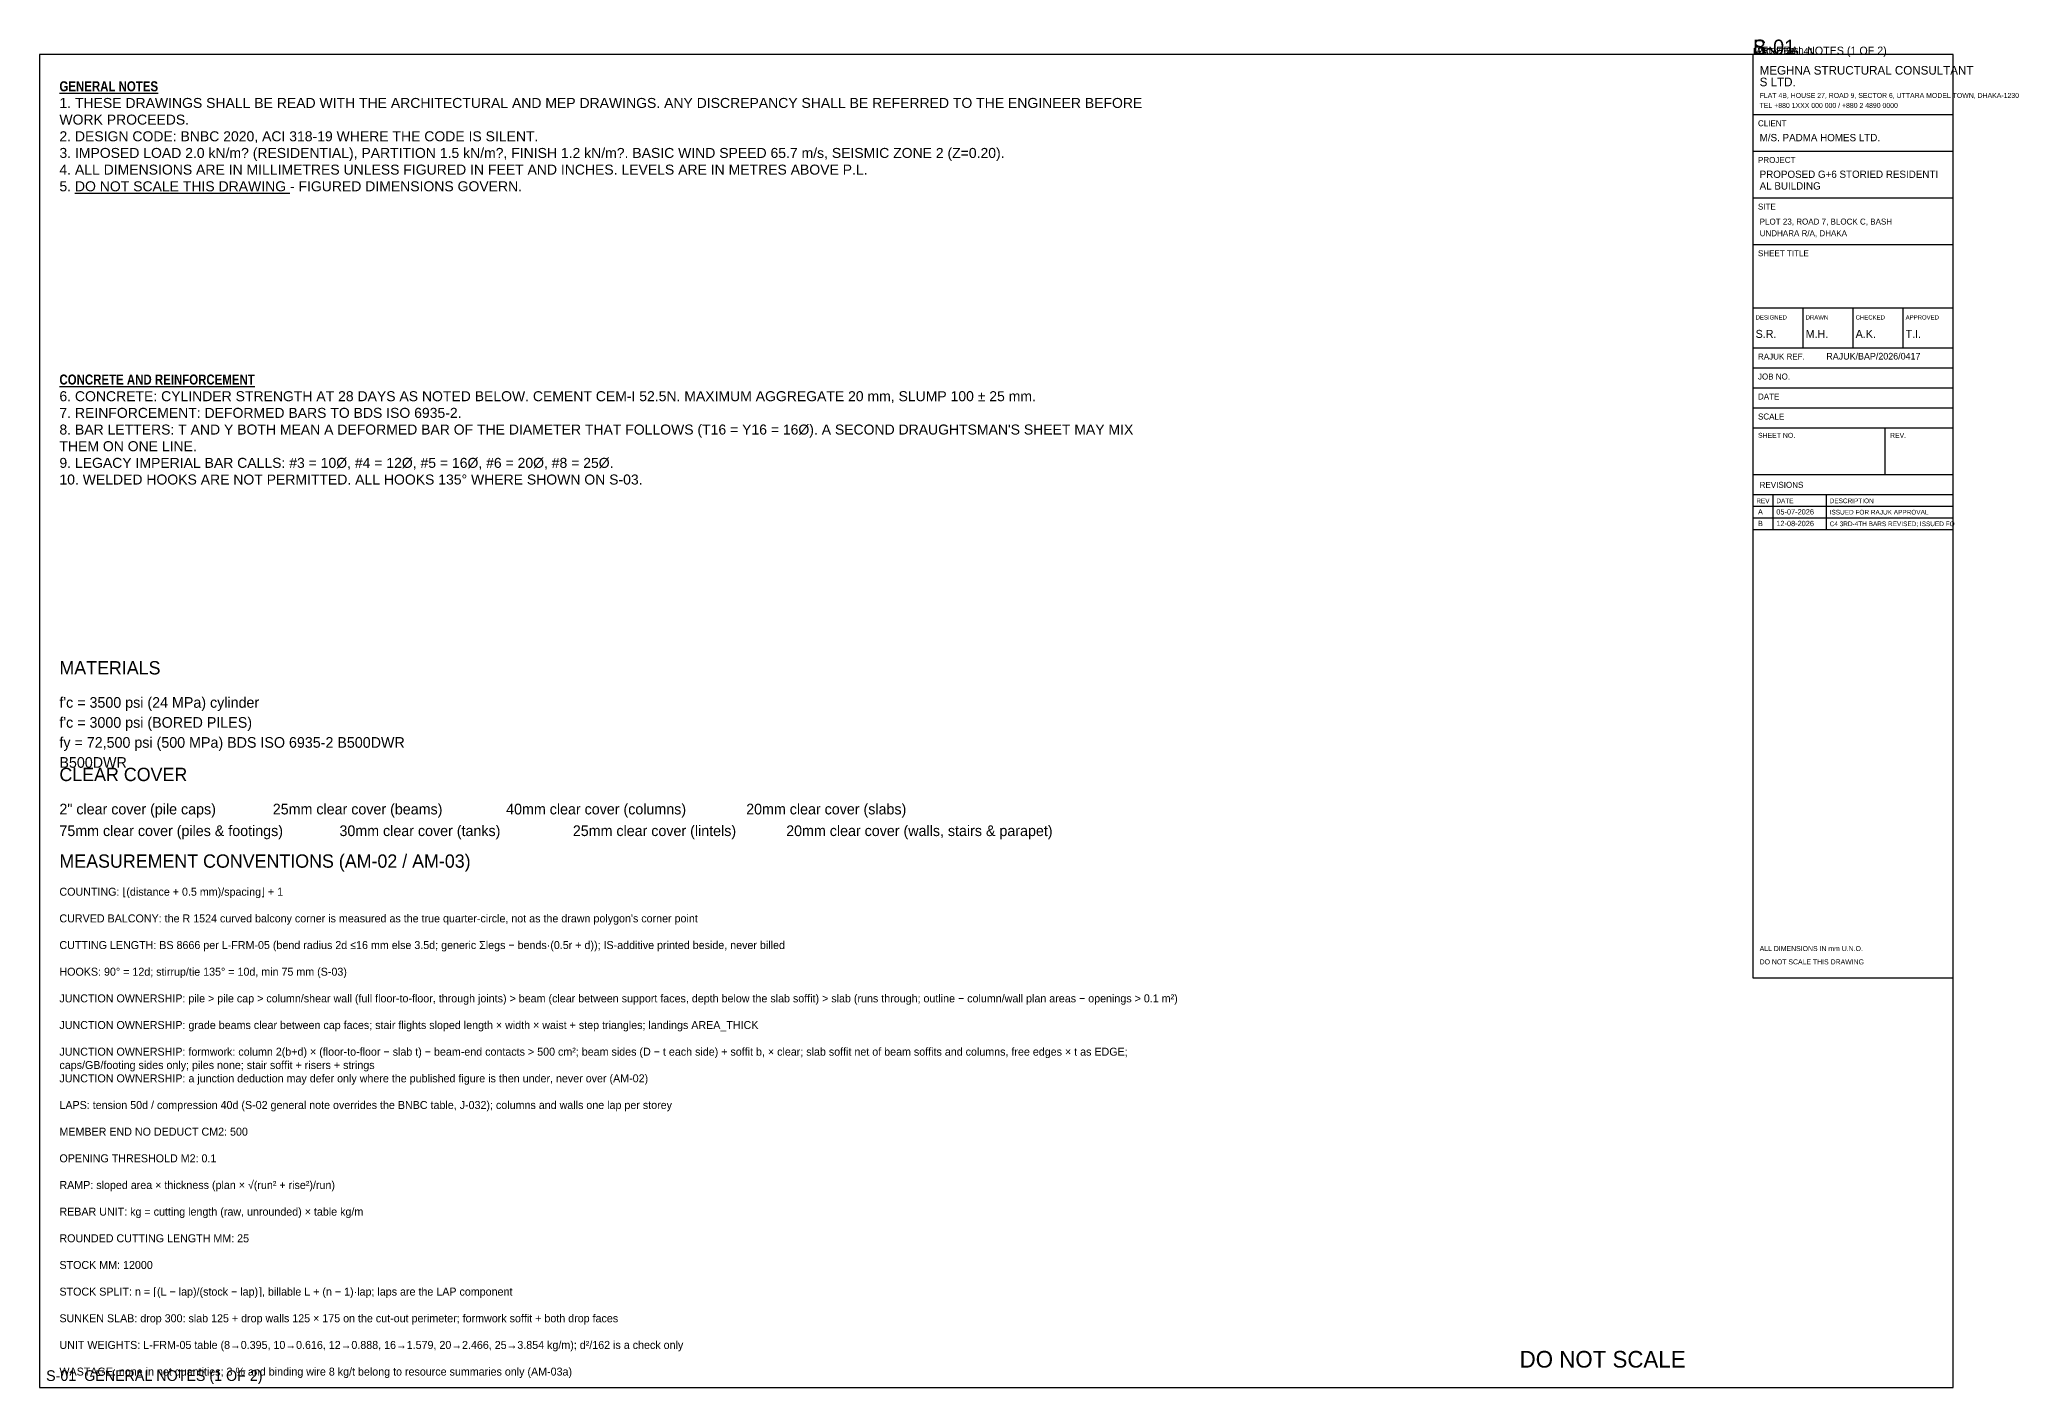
# Model space of a CAD drawing. Extents: x 1000 to 743527, y -207200 to 58857.
# Drawn here: x 70400 to 129527, y 1000 to 41457 of the extents above; entities that cross this region are included whole.
import ezdxf

# ---------------------------------------------------------------- set-up
doc = ezdxf.new("R2010")
doc.units = 0
for name, color, linetype in [('Sheet', 7, 'Continuous'), ('Text-1', 7, 'Continuous'), ('TITLE', 7, 'Continuous')]:
    doc.layers.add(name, color=color, linetype=linetype)
doc.styles.add('Swis721 Cn BT', font='swiss.ttf')

# ---------------------------------------------------------------- blocks, each defined once
blk = doc.blocks.new('TITLE_BLOCK')
at = {"layer": 'TITLE'}
for p, q in [((0, -18), (60, -18)), ((0, -29), (60, -29)), ((0, -43), (60, -43)), ((0, -57), (60, -57)), ((0, -76), (60, -76)), ((0, -76), (0, -88)), ((15, -76), (15, -88)), ((30, -76), (30, -88)), ((45, -76), (45, -88)), ((0, -88), (60, -88)), ((0, -94), (60, -94)), ((0, -100), (60, -100)), ((0, -106), (60, -106)), ((0, -112), (60, -112)), ((39.6, -112), (39.6, -126)), ((0, -126), (60, -126)), ((0, -132), (60, -132)), ((0, -132), (60, -132)), ((0, -135.5), (60, -135.5)), ((6, -132), (6, -142.5)), ((22, -132), (22, -142.5)), ((0, -139), (60, -139)), ((0, -142.5), (60, -142.5))]:
    blk.add_line(p, q, dxfattribs=at)
blk.add_lwpolyline([(0, -277), (60, -277), (60, 0), (0, 0)], close=True, dxfattribs=at)
at = {"layer": 'Text-1'}
for tag, height in [('JOBNO', 2), ('SCALE', 2), ('SHEETTITLE', 2.4), ('SHEETTITLE2', 2.4), ('DATE', 2), ('SHEETNO', 4.5), ('REV', 4.5)]:
    blk.add_attdef(tag, (0, 0), '', height=height, dxfattribs=at)
at = {"layer": 'TITLE'}
for s, height, p in [('MEGHNA STRUCTURAL CONSULTANT', 2.6, (2, -6)), ('S LTD.', 2.6, (2, -9.5)), ('FLAT 4B, HOUSE 27, ROAD 9, SECTOR 6, UTTARA MODEL TOWN, DHAKA-1230', 1.5, (2, -13)), ('TEL +880 1XXX 000 000 / +880 2 4890 0000', 1.5, (2, -16)), ('CLIENT', 1.8, (1.5, -21.5)), ('M/S. PADMA HOMES LTD.', 2.2, (2, -26)), ('PROJECT', 1.8, (1.5, -32.5)), ('PROPOSED G+6 STORIED RESIDENTI', 2.2, (2, -37)), ('AL BUILDING', 2.2, (2, -40.5)), ('SITE', 1.8, (1.5, -46.5)), ('UNDHARA R/A, DHAKA', 1.8, (2, -54.5)), ('PLOT 23, ROAD 7, BLOCK C, BASH', 1.8, (2, -51)), ('SHEET TITLE', 1.8, (1.5, -60.5)), ('DESIGNED', 1.3, (0.8, -79.5)), ('S.R.', 2.4, (0.8, -85)), ('DRAWN', 1.3, (15.8, -79.5)), ('M.H.', 2.4, (15.8, -85)), ('A.K.', 2.4, (30.8, -85)), ('CHECKED', 1.3, (30.8, -79.5)), ('APPROVED', 1.3, (45.8, -79.5)), ('T.I.', 2.4, (45.8, -85)), ('RAJUK REF.', 1.8, (1.5, -91.5)), ('RAJUK/BAP/2026/0417', 2, (22, -91.5)), ('JOB NO.', 1.8, (1.5, -97.5)), ('DATE', 1.8, (1.5, -103.5)), ('SCALE', 1.8, (1.5, -109.5)), ('SHEET NO.', 1.5, (1.5, -115)), ('REV.', 1.5, (41.1, -115)), ('REVISIONS', 1.8, (2, -130)), ('REV', 1.4, (1, -134.6)), ('DATE', 1.4, (7, -134.6)), ('DESCRIPTION', 1.4, (23, -134.6)), ('ALL DIMENSIONS IN mm U.N.O.', 1.5, (2, -269)), ('DO NOT SCALE THIS DRAWING', 1.5, (2, -273))]:
    blk.add_text(s, height=height, dxfattribs=at).set_placement(p)

msp = doc.modelspace()

# ---------------------------------------------------------------- linework, layer by layer
at = {"layer": 'Sheet'}
msp.add_lwpolyline([(70400, 1000), (127800, 1000), (127800, 41000), (70400, 41000)], close=True, dxfattribs=at)

# ---------------------------------------------------------------- block references
at = {"layer": 'TITLE', "xscale": 100, "yscale": 100}
msp.add_blockref('TITLE_BLOCK', (121800, 41000), dxfattribs=at).add_auto_attribs({'SHEETTITLE': 'GENERAL NOTES (1 OF 2)', 'JOBNO': 'MSC-2026-041', 'DATE': '12-08-2026', 'SCALE': 'N.T.S.', 'SHEETNO': 'S-01', 'REV': 'B'})

# ---------------------------------------------------------------- texts
at = {"layer": 'Sheet'}
for s, height, p in [('MATERIALS', 400, (71000, 22400)), ('CLEAR COVER', 400, (71000, 19200)), ('MEASUREMENT CONVENTIONS (AM-02 / AM-03)', 400, (71000, 16600)), ('S-01  GENERAL NOTES (1 OF 2)', 320, (70600, 1200))]:
    msp.add_text(s, height=height, dxfattribs=at).set_placement(p)
at = {"layer": 'Text-1'}
for s, height, p in [("f'c = 3500 psi (24 MPa) cylinder", 320, (71000, 21400)), ("f'c = 3000 psi (BORED PILES)", 320, (71000, 20800)), ('fy = 72,500 psi (500 MPa) BDS ISO 6935-2 B500DWR', 320, (71000, 20200)), ('B500DWR', 320, (71000, 19600)), ('2" clear cover (pile caps)', 320, (71000, 18200)), ('25mm clear cover (beams)', 320, (77400, 18200)), ('40mm clear cover (columns)', 320, (84400, 18200)), ('20mm clear cover (slabs)', 320, (91600, 18200)), ('75mm clear cover (piles & footings)', 320, (71000, 17550)), ('30mm clear cover (tanks)', 320, (79400, 17550)), ('25mm clear cover (lintels)', 320, (86400, 17550)), ('20mm clear cover (walls, stairs & parapet)', 320, (92800, 17550)), ('DO NOT SCALE', 500, (114800, 1600))]:
    msp.add_text(s, height=height, dxfattribs=at).set_placement(p)
at = {"layer": 'Text-1', "char_height": 300, "width": 33400, "attachment_point": 1, "style": 'Swis721 Cn BT'}
for s, insert in [('{\\fSwis721 Cn BT|b1|i0|c0|p34;\\LGENERAL NOTES}\\P\\A1;1. THESE DRAWINGS SHALL BE READ WITH THE ARCHITECTURAL AND MEP DRAWINGS. ANY DISCREPANCY SHALL BE REFERRED TO THE ENGINEER BEFORE WORK PROCEEDS.\\P2. DESIGN CODE: BNBC 2020, ACI 318-19 WHERE THE CODE IS SILENT.\\P3. IMPOSED LOAD 2.0 kN/m%%2 (RESIDENTIAL), PARTITION 1.5 kN/m%%2, FINISH 1.2 kN/m%%2. BASIC WIND SPEED 65.7 m/s, SEISMIC ZONE 2 (Z=0.20).\\P4. ALL DIMENSIONS ARE IN MILLIMETRES UNLESS FIGURED IN FEET AND INCHES. LEVELS ARE IN METRES ABOVE P.L.\\P5. {\\LDO NOT SCALE THIS DRAWING} - FIGURED DIMENSIONS GOVERN.\\P', (71000, 40200)), ("{\\fSwis721 Cn BT|b1|i0|c0|p34;\\LCONCRETE AND REINFORCEMENT}\\P6. CONCRETE: CYLINDER STRENGTH AT 28 DAYS AS NOTED BELOW. CEMENT CEM-I 52.5N. MAXIMUM AGGREGATE 20 mm, SLUMP 100 %%P 25 mm.\\P7. REINFORCEMENT: DEFORMED BARS TO BDS ISO 6935-2.\\P8. BAR LETTERS: T AND Y BOTH MEAN A DEFORMED BAR OF THE DIAMETER THAT FOLLOWS (T16 = Y16 = 16%%C). A SECOND DRAUGHTSMAN'S SHEET MAY MIX THEM ON ONE LINE.\\P9. LEGACY IMPERIAL BAR CALLS: #3 = 10%%C, #4 = 12%%C, #5 = 16%%C, #6 = 20%%C, #8 = 25%%C.\\P10. WELDED HOOKS ARE NOT PERMITTED. ALL HOOKS 135%%D WHERE SHOWN ON S-03.\\P", (71000, 31400))]:
    msp.add_mtext(s, dxfattribs=dict(at, insert=insert))
at = {"layer": 'Text-1', "char_height": 240, "width": 33400, "attachment_point": 1}
for s, insert in [('COUNTING: ⌊(distance + 0.5 mm)/spacing⌋ + 1', (71000, 16000)), ("CURVED BALCONY: the R 1524 curved balcony corner is measured as the true quarter-circle, not as the drawn polygon's corner point", (71000, 15200)), ('CUTTING LENGTH: BS 8666 per L-FRM-05 (bend radius 2d ≤16 mm else 3.5d; generic Σlegs − bends·(0.5r + d)); IS-additive printed beside, never billed', (71000, 14400)), ('HOOKS: 90° = 12d; stirrup/tie 135° = 10d, min 75 mm (S-03)', (71000, 13600)), ('JUNCTION OWNERSHIP: pile > pile cap > column/shear wall (full floor-to-floor, through joints) > beam (clear between support faces, depth below the slab soffit) > slab (runs through; outline − column/wall plan areas − openings > 0.1 m²)', (71000, 12800)), ('JUNCTION OWNERSHIP: grade beams clear between cap faces; stair flights sloped length × width × waist + step triangles; landings AREA_THICK', (71000, 12000)), ('JUNCTION OWNERSHIP: formwork: column 2(b+d) × (floor-to-floor − slab t) − beam-end contacts > 500 cm²; beam sides (D − t each side) + soffit b, × clear; slab soffit net of beam soffits and columns, free edges × t as EDGE; caps/GB/footing sides only; piles none; stair soffit + risers + strings', (71000, 11200)), ('JUNCTION OWNERSHIP: a junction deduction may defer only where the published figure is then under, never over (AM-02)', (71000, 10400)), ('LAPS: tension 50d / compression 40d (S-02 general note overrides the BNBC table, J-032); columns and walls one lap per storey', (71000, 9600)), ('MEMBER END NO DEDUCT CM2: 500', (71000, 8800)), ('OPENING THRESHOLD M2: 0.1', (71000, 8000)), ('RAMP: sloped area × thickness (plan × √(run² + rise²)/run)', (71000, 7200)), ('REBAR UNIT: kg = cutting length (raw, unrounded) × table kg/m', (71000, 6400)), ('ROUNDED CUTTING LENGTH MM: 25', (71000, 5600)), ('STOCK MM: 12000', (71000, 4800)), ('STOCK SPLIT: n = ⌈(L − lap)/(stock − lap)⌉, billable L + (n − 1)·lap; laps are the LAP component', (71000, 4000)), ('SUNKEN SLAB: drop 300: slab 125 + drop walls 125 × 175 on the cut-out perimeter; formwork soffit + both drop faces', (71000, 3200)), ('UNIT WEIGHTS: L-FRM-05 table (8→0.395, 10→0.616, 12→0.888, 16→1.579, 20→2.466, 25→3.854 kg/m); d²/162 is a check only', (71000, 2400)), ('WASTAGE: none in net quantities; 3 % and binding wire 8 kg/t belong to resource summaries only (AM-03a)', (71000, 1600))]:
    msp.add_mtext(s, dxfattribs=dict(at, insert=insert))
at = {"layer": 'TITLE'}
for s, height, p in [('A', 160, (121950, 27200)), ('05-07-2026', 160, (122500, 27200)), ('ISSUED FOR RAJUK APPROVAL', 140, (124100, 27200)), ('B', 160, (121950, 26850)), ('12-08-2026', 160, (122500, 26850)), ('C4 3RD-4TH BARS REVISED; ISSUED FO', 140, (124100, 26850))]:
    msp.add_text(s, height=height, dxfattribs=at).set_placement(p)

doc.saveas('drawing.dxf')
